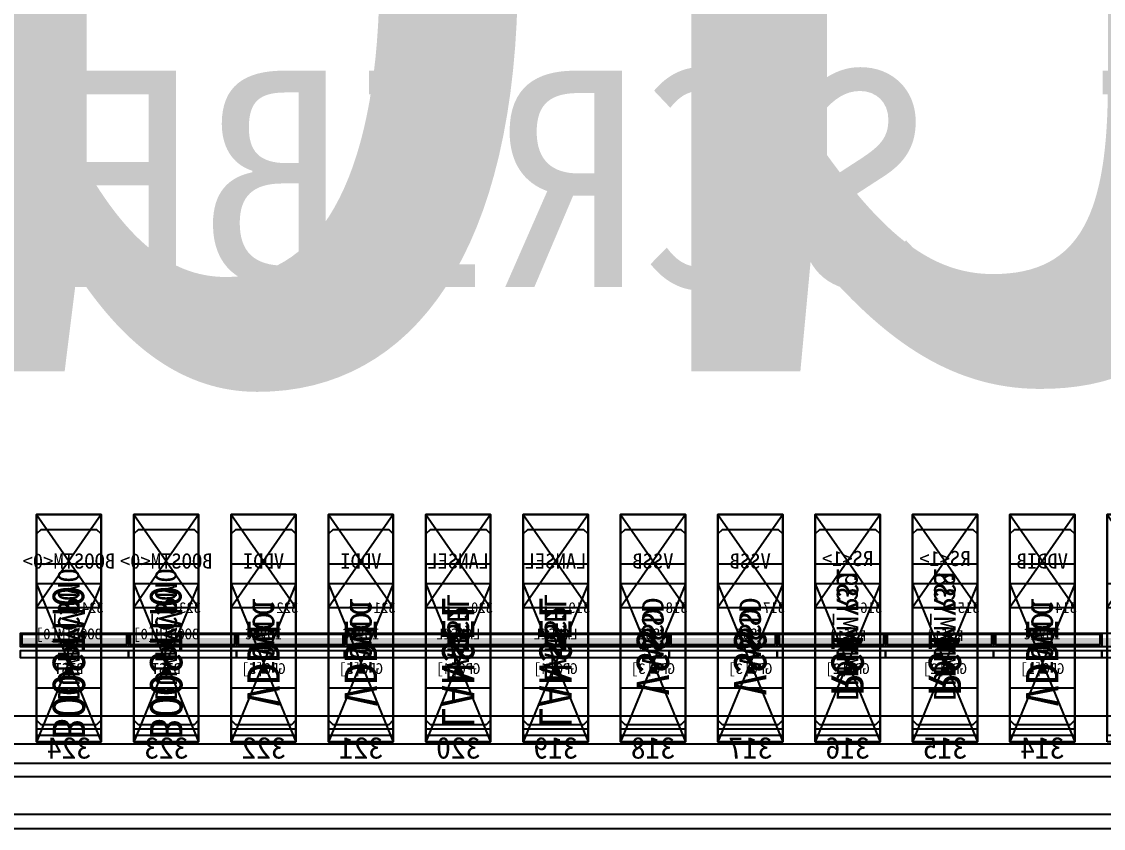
# Model space of a CAD drawing. Header units: millimetres. Extents: x 427 to 2444, y 137 to 817.
# Drawn here: x 1134.747 to 1135.248, y 300.775 to 301.148 of the extents above; entities that cross this region are included whole.
import ezdxf
from ezdxf.enums import TextEntityAlignment as Align

# ---------------------------------------------------------------- set-up
doc = ezdxf.new("R2010")
doc.units = ezdxf.units.MM
for name, color, linetype in [('L0', 211, 'Continuous'), ('L102', 91, 'Continuous'), ('L114', 213, 'Continuous'), ('L200', 11, 'Continuous'), ('L240', 60, 'Continuous'), ('L241', 200, 'Continuous'), ('L242', 51, 'Continuous'), ('L245', 53, 'Continuous'), ('L246', 93, 'Continuous'), ('L248', 171, 'Continuous'), ('L59', 140, 'Continuous'), ('L63', 4, 'Continuous'), ('L98', 150, 'Continuous')]:
    doc.layers.add(name, color=color, linetype=linetype)
doc.styles.add('txt', font='simhei.ttf')

# ---------------------------------------------------------------- blocks, each defined once
blk = doc.blocks.new('HX8394_F_PAD')
at = {"layer": 'L0'}
blk.add_lwpolyline([(-13.86, -0.4025), (-13.86, 0.4025), (13.86, 0.4025), (13.86, -0.4025), (-13.86, -0.4025)], close=True, dxfattribs=at)
at = {"layer": 'L241'}
blk.add_lwpolyline([(-13.9, -0.435), (-13.9, 0.435), (13.9, 0.435), (13.9, -0.435), (-13.9, -0.435)], close=True, dxfattribs=at)
at = {"layer": 'L242'}
for points in [[(0.4145, -0.3935), (0.4125, -0.3915), (0.4125, -0.3055), (0.4145, -0.3035), (0.4405, -0.3035), (0.4425, -0.3055), (0.4425, -0.3915), (0.4405, -0.3935), (0.4145, -0.3935)], [(0.4595, -0.3935), (0.4575, -0.3915), (0.4575, -0.3055), (0.4595, -0.3035), (0.4855, -0.3035), (0.4875, -0.3055), (0.4875, -0.3915), (0.4855, -0.3935), (0.4595, -0.3935)], [(0.5045, -0.3935), (0.5025, -0.3915), (0.5025, -0.3055), (0.5045, -0.3035), (0.5305, -0.3035), (0.5325, -0.3055), (0.5325, -0.3915), (0.5305, -0.3935), (0.5045, -0.3935)], [(0.5495, -0.3935), (0.5475, -0.3915), (0.5475, -0.3055), (0.5495, -0.3035), (0.5755, -0.3035), (0.5775, -0.3055), (0.5775, -0.3915), (0.5755, -0.3935), (0.5495, -0.3935)], [(0.5945, -0.3935), (0.5925, -0.3915), (0.5925, -0.3055), (0.5945, -0.3035), (0.6205, -0.3035), (0.6225, -0.3055), (0.6225, -0.3915), (0.6205, -0.3935), (0.5945, -0.3935)], [(0.6395, -0.3935), (0.6375, -0.3915), (0.6375, -0.3055), (0.6395, -0.3035), (0.6655, -0.3035), (0.6675, -0.3055), (0.6675, -0.3915), (0.6655, -0.3935), (0.6395, -0.3935)], [(0.6845, -0.3935), (0.6825, -0.3915), (0.6825, -0.3055), (0.6845, -0.3035), (0.7105, -0.3035), (0.7125, -0.3055), (0.7125, -0.3915), (0.7105, -0.3935), (0.6845, -0.3935)], [(0.7295, -0.3935), (0.7275, -0.3915), (0.7275, -0.3055), (0.7295, -0.3035), (0.7555, -0.3035), (0.7575, -0.3055), (0.7575, -0.3915), (0.7555, -0.3935), (0.7295, -0.3935)], [(0.7745, -0.3935), (0.7725, -0.3915), (0.7725, -0.3055), (0.7745, -0.3035), (0.8005, -0.3035), (0.8025, -0.3055), (0.8025, -0.3915), (0.8005, -0.3935), (0.7745, -0.3935)], [(0.8195, -0.3935), (0.8175, -0.3915), (0.8175, -0.3055), (0.8195, -0.3035), (0.8455, -0.3035), (0.8475, -0.3055), (0.8475, -0.3915), (0.8455, -0.3935), (0.8195, -0.3935)], [(0.8645, -0.3935), (0.8625, -0.3915), (0.8625, -0.3055), (0.8645, -0.3035), (0.8905, -0.3035), (0.8925, -0.3055), (0.8925, -0.3915), (0.8905, -0.3935), (0.8645, -0.3935)]]:
    blk.add_lwpolyline(points, close=True, dxfattribs=at)
at = {"layer": 'L240', "style": 'txt'}
for s, p in [('DUMMY38', (0.4725, -0.346834)), ('DUMMY39', (0.5175, -0.346834)), ('PCCS0', (0.8325, -0.346834)), ('PCCS0', (0.8775, -0.346834)), ('VDD1', (0.4275, -0.3485)), ('VSSD', (0.5625, -0.3485)), ('VSSD', (0.6075, -0.3485)), ('BS2', (0.6525, -0.3485)), ('BS2', (0.6975, -0.3485)), ('VDD1', (0.7425, -0.3485)), ('VDD1', (0.7875, -0.3485))]:
    blk.add_text(s, height=0.01, rotation=90, dxfattribs=at).set_placement(p, align=Align.MIDDLE_CENTER)
at = {"layer": 'L248', "style": 'txt'}
blk.add_text('27800x870(include SR&SL)', height=0.5, dxfattribs=at).set_placement((-0.381772, 0.019694), align=Align.MIDDLE_CENTER)
blk = doc.blocks.new('NTBUMP_73X30')
at = {"color": 5, "linetype": 'Continuous'}
blk.add_lwpolyline([(-0.015, 0.04), (0.015, -0.033), (0.015, 0.04), (-0.015, -0.033)], dxfattribs=at)
at = {"layer": 'L242', "color": 5}
blk.add_lwpolyline([(-0.015, -0.033), (-0.015, 0.04), (0.015, 0.04), (0.015, -0.033), (-0.015, -0.033)], close=True, dxfattribs=at)
blk = doc.blocks.new('ILI9881C_AA_NTBUMP_PM_875UM')
at = {"layer": 'L241'}
blk.add_lwpolyline([(-13.92, -0.4375), (-13.92, 0.4375), (13.92, 0.4375), (13.92, -0.4375), (-13.92, -0.4375)], close=True, dxfattribs=at)
for p in [(0.4275, -0.3645), (0.4725, -0.3645), (0.5175, -0.3645), (0.5625, -0.3645), (0.6075, -0.3645), (0.6525, -0.3645), (0.6975, -0.3645), (0.7425, -0.3645), (0.7875, -0.3645), (0.8325, -0.3645), (0.8775, -0.3645)]:
    blk.add_blockref('NTBUMP_73X30', p)
at = {"layer": 'L246', "style": 'txt'}
for s, p in [('BOOSTM0', (0.8325, -0.361)), ('BOOSTM0', (0.8775, -0.361)), ('LANSEL', (0.6525, -0.361)), ('LANSEL', (0.6975, -0.361)), ('VDDI', (0.4275, -0.361)), ('VDDI', (0.7425, -0.361)), ('VDDI', (0.7875, -0.361)), ('RS1', (0.4725, -0.361)), ('RS1', (0.5175, -0.361)), ('VSS', (0.5625, -0.361)), ('VSS', (0.6075, -0.361))]:
    blk.add_text(s, height=0.015, rotation=90, dxfattribs=at).set_placement(p, align=Align.MIDDLE_CENTER)
for s, p in [('314', (0.4275, -0.400279)), ('315', (0.4725, -0.400279)), ('316', (0.5175, -0.400279)), ('317', (0.5625, -0.400279)), ('318', (0.6075, -0.400279)), ('319', (0.6525, -0.400279)), ('320', (0.6975, -0.400279)), ('321', (0.7425, -0.400279)), ('322', (0.7875, -0.400279)), ('323', (0.8325, -0.400279)), ('324', (0.8775, -0.400279))]:
    blk.add_text(s, height=0.01, dxfattribs=at).set_placement(p, align=Align.MIDDLE_CENTER)
blk = doc.blocks.new('INPUT_BUMP')
at = {"layer": 'L102'}
for points in [[(0.014, 0.04), (0.014, 0.041), (0.015, 0.041), (0.015, 0.04), (0.014, 0.04)], [(0.015, 0.04), (0.015, 0.041), (0.016, 0.041), (0.016, 0.04), (0.015, 0.04)], [(0.014, 0.039), (0.014, 0.04), (0.015, 0.04), (0.015, 0.039), (0.014, 0.039)], [(0.015, 0.039), (0.015, 0.04), (0.016, 0.04), (0.016, 0.039), (0.015, 0.039)]]:
    blk.add_lwpolyline(points, close=True, dxfattribs=at)
at = {"layer": 'L242'}
blk.add_lwpolyline([(0, 0.01), (0, 0.08), (0.03, 0.08), (0.03, 0.01), (0, 0.01)], close=True, dxfattribs=at)
blk = doc.blocks.new('JD9365Z_PAD_20170829_Y880')
at = {"layer": 'L241'}
blk.add_lwpolyline([(-13.95, -0.41), (-13.95, 0.41), (13.95, 0.41), (13.95, -0.41), (-13.95, -0.41)], close=True, dxfattribs=at)
at = {"row_count": 1, "column_count": 554, "row_spacing": 0.08, "column_spacing": 0.045}
blk.add_blockref('INPUT_BUMP', (-12.4575, -0.401), dxfattribs=at)
at = {"layer": 'L240', "style": 'txt'}
for s, p in [('GPO[1]', (0.4275, -0.360167)), ('GPO[2]', (0.4725, -0.360167)), ('GPO[2]', (0.5175, -0.360167)), ('GPO[3]', (0.5625, -0.360167)), ('GPO[3]', (0.6075, -0.360167)), ('GPO[4]', (0.6525, -0.360167)), ('GPO[4]', (0.6975, -0.360167)), ('GPO[5]', (0.7425, -0.360167)), ('GPO[5]', (0.7875, -0.360167)), ('BIST', (0.8325, -0.360167)), ('BIST', (0.8775, -0.360167))]:
    blk.add_text(s, height=0.005, dxfattribs=at).set_placement(p, align=Align.MIDDLE_CENTER)
blk = doc.blocks.new('NV3052C3P_BUMP_ORI_20190911')
at = {"layer": 'L241'}
blk.add_lwpolyline([(-13.8, -0.398), (-13.8, 0.398), (13.8, 0.398), (13.8, -0.398), (-13.8, -0.398)], close=True, dxfattribs=at)
at = {"layer": 'L242'}
for points in [[(0.4125, -0.385), (0.4125, -0.337), (0.4425, -0.337), (0.4425, -0.385), (0.4125, -0.385)], [(0.4575, -0.385), (0.4575, -0.337), (0.4875, -0.337), (0.4875, -0.385), (0.4575, -0.385)], [(0.5025, -0.385), (0.5025, -0.337), (0.5325, -0.337), (0.5325, -0.385), (0.5025, -0.385)], [(0.5475, -0.385), (0.5475, -0.337), (0.5775, -0.337), (0.5775, -0.385), (0.5475, -0.385)], [(0.5925, -0.385), (0.5925, -0.337), (0.6225, -0.337), (0.6225, -0.385), (0.5925, -0.385)], [(0.6375, -0.385), (0.6375, -0.337), (0.6675, -0.337), (0.6675, -0.385), (0.6375, -0.385)], [(0.6825, -0.385), (0.6825, -0.337), (0.7125, -0.337), (0.7125, -0.385), (0.6825, -0.385)], [(0.7275, -0.385), (0.7275, -0.337), (0.7575, -0.337), (0.7575, -0.385), (0.7275, -0.385)], [(0.7725, -0.385), (0.7725, -0.337), (0.8025, -0.337), (0.8025, -0.385), (0.7725, -0.385)], [(0.8175, -0.385), (0.8175, -0.337), (0.8475, -0.337), (0.8475, -0.385), (0.8175, -0.385)], [(0.8625, -0.385), (0.8625, -0.337), (0.8925, -0.337), (0.8925, -0.385), (0.8625, -0.385)]]:
    blk.add_lwpolyline(points, close=True, dxfattribs=at)
at = {"layer": 'L245', "style": 'txt'}
for s, p in [('IOVCC', (0.427473, -0.360167)), ('RS[1]', (0.472473, -0.361)), ('RS[1]', (0.517473, -0.361)), ('VSSI', (0.562473, -0.360167)), ('VSSI', (0.607473, -0.360167)), ('LANSEL', (0.652473, -0.360167)), ('LANSEL', (0.697473, -0.360167)), ('IOVCC', (0.742473, -0.360167)), ('IOVCC', (0.787473, -0.360167)), ('BOOSTM[0]', (0.832473, -0.360167)), ('BOOSTM[0]', (0.877473, -0.360167))]:
    blk.add_text(s, height=0.005, dxfattribs=at).set_placement(p, align=Align.MIDDLE_CENTER)
blk = doc.blocks.new('BUMP_30_76')
at = {"layer": 'L242'}
blk.add_lwpolyline([(-0.015, -0.0195), (-0.015, 0.0565), (0.015, 0.0565), (0.015, -0.0195), (-0.015, -0.0195)], close=True, dxfattribs=at)
blk = doc.blocks.new('FL11283_A_OTHER')
at = {"layer": 'L241'}
blk.add_lwpolyline([(-13.86, -0.41), (-13.86, 0.41), (13.86, 0.41), (13.86, 0.404), (-13.854, 0.404), (-13.854, -0.404), (13.854, -0.404), (13.854, 0.404), (13.86, 0.404), (13.86, -0.41), (-13.86, -0.41)], close=True, dxfattribs=at)
at = {"layer": 'L59'}
for points in [[(-13.86, -0.41), (-13.86, 0.41), (13.86, 0.41), (13.86, -0.41), (-13.86, -0.41)], [(0, -0.41), (0, 0), (13.86, 0), (13.86, -0.41), (0, -0.41)]]:
    blk.add_lwpolyline(points, close=True, dxfattribs=at)
for p in [(0.4275, -0.3685), (0.4725, -0.3685), (0.5175, -0.3685), (0.5625, -0.3685), (0.6075, -0.3685), (0.6525, -0.3685), (0.6975, -0.3685), (0.7425, -0.3685), (0.7875, -0.3685), (0.8325, -0.3685), (0.8775, -0.3685)]:
    blk.add_blockref('BUMP_30_76', p)
at = {"layer": 'L102', "style": 'txt'}
for s, p in [('DUMMY_PM0', (0.8325, -0.344334)), ('DUMMY_PM0', (0.8775, -0.344334)), ('IOVCC', (0.4275, -0.346)), ('LANSEL', (0.6525, -0.346)), ('LANSEL', (0.6975, -0.346)), ('IOVCC', (0.7425, -0.346)), ('IOVCC', (0.7875, -0.346)), ('VSSD', (0.5625, -0.346)), ('VSSD', (0.6075, -0.346))]:
    blk.add_text(s, height=0.01, rotation=90, dxfattribs=at).set_placement(p, align=Align.MIDDLE_CENTER)
at = {"layer": 'L200', "style": 'txt'}
for p in [(0.4725, -0.344334), (0.5175, -0.344334)]:
    blk.add_text('DUMMY_RS1', height=0.01, rotation=90, dxfattribs=at).set_placement(p, align=Align.MIDDLE_CENTER)
at = {"layer": 'L59', "style": 'txt'}
blk.add_text('27720umX820um(NOT INCLUDE SCRIBE LINE)', height=0.1, dxfattribs=at).set_placement((0, -0.133934), align=Align.MIDDLE_CENTER)
blk = doc.blocks.new('GC9702_ANALOG_PAD_BUMP')
at = {"color": 5, "linetype": 'Continuous'}
blk.add_lwpolyline([(-0.015, 0.0215), (0.015, -0.0215), (0.015, 0.0215), (-0.015, -0.0215)], dxfattribs=at)
at = {"layer": 'L242', "color": 5}
blk.add_lwpolyline([(-0.015, -0.0215), (-0.015, 0.0215), (0.015, 0.0215), (0.015, -0.0215), (-0.015, -0.0215)], close=True, dxfattribs=at)
blk = doc.blocks.new('GC9702_BUMP_NOCOMPENSATION')
at = {"layer": 'L114'}
for points in [[(0.35, -0.38), (0.35, -0.374), (0.4, -0.374), (0.4, -0.38), (0.35, -0.38)], [(0.35, -0.38), (0.35, -0.374), (0.4, -0.374), (0.4, -0.38), (0.35, -0.38)], [(0.4, -0.38), (0.4, -0.374), (0.45, -0.374), (0.45, -0.38), (0.4, -0.38)], [(0.4, -0.38), (0.4, -0.374), (0.45, -0.374), (0.45, -0.38), (0.4, -0.38)], [(0.40074, -0.379), (0.40074, -0.37443), (0.44918, -0.37443), (0.44918, -0.379), (0.40074, -0.379)], [(0.40074, -0.379), (0.40074, -0.37443), (0.44918, -0.37443), (0.44918, -0.379), (0.40074, -0.379)], [(0.45, -0.38), (0.45, -0.374), (0.5, -0.374), (0.5, -0.38), (0.45, -0.38)], [(0.45, -0.38), (0.45, -0.374), (0.5, -0.374), (0.5, -0.38), (0.45, -0.38)], [(0.45074, -0.379), (0.45074, -0.37443), (0.49918, -0.37443), (0.49918, -0.379), (0.45074, -0.379)], [(0.45074, -0.379), (0.45074, -0.37443), (0.49918, -0.37443), (0.49918, -0.379), (0.45074, -0.379)], [(0.5, -0.38), (0.5, -0.374), (0.55, -0.374), (0.55, -0.38), (0.5, -0.38)], [(0.5, -0.38), (0.5, -0.374), (0.55, -0.374), (0.55, -0.38), (0.5, -0.38)], [(0.50074, -0.379), (0.50074, -0.37443), (0.54918, -0.37443), (0.54918, -0.379), (0.50074, -0.379)], [(0.50074, -0.379), (0.50074, -0.37443), (0.54918, -0.37443), (0.54918, -0.379), (0.50074, -0.379)], [(0.55, -0.38), (0.55, -0.374), (0.6, -0.374), (0.6, -0.38), (0.55, -0.38)], [(0.55, -0.38), (0.55, -0.374), (0.6, -0.374), (0.6, -0.38), (0.55, -0.38)], [(0.55074, -0.379), (0.55074, -0.37443), (0.59918, -0.37443), (0.59918, -0.379), (0.55074, -0.379)], [(0.55074, -0.379), (0.55074, -0.37443), (0.59918, -0.37443), (0.59918, -0.379), (0.55074, -0.379)], [(0.6, -0.38), (0.6, -0.374), (0.65, -0.374), (0.65, -0.38), (0.6, -0.38)], [(0.6, -0.38), (0.6, -0.374), (0.65, -0.374), (0.65, -0.38), (0.6, -0.38)], [(0.60074, -0.379), (0.60074, -0.37443), (0.64918, -0.37443), (0.64918, -0.379), (0.60074, -0.379)], [(0.60074, -0.379), (0.60074, -0.37443), (0.64918, -0.37443), (0.64918, -0.379), (0.60074, -0.379)], [(0.65, -0.38), (0.65, -0.374), (0.7, -0.374), (0.7, -0.38), (0.65, -0.38)], [(0.65, -0.38), (0.65, -0.374), (0.7, -0.374), (0.7, -0.38), (0.65, -0.38)], [(0.65074, -0.379), (0.65074, -0.37443), (0.69918, -0.37443), (0.69918, -0.379), (0.65074, -0.379)], [(0.65074, -0.379), (0.65074, -0.37443), (0.69918, -0.37443), (0.69918, -0.379), (0.65074, -0.379)], [(0.7, -0.38), (0.7, -0.374), (0.75, -0.374), (0.75, -0.38), (0.7, -0.38)], [(0.7, -0.38), (0.7, -0.374), (0.75, -0.374), (0.75, -0.38), (0.7, -0.38)], [(0.70074, -0.379), (0.70074, -0.37443), (0.74918, -0.37443), (0.74918, -0.379), (0.70074, -0.379)], [(0.70074, -0.379), (0.70074, -0.37443), (0.74918, -0.37443), (0.74918, -0.379), (0.70074, -0.379)], [(0.75, -0.38), (0.75, -0.374), (0.8, -0.374), (0.8, -0.38), (0.75, -0.38)], [(0.75, -0.38), (0.75, -0.374), (0.8, -0.374), (0.8, -0.38), (0.75, -0.38)], [(0.75074, -0.379), (0.75074, -0.37443), (0.79918, -0.37443), (0.79918, -0.379), (0.75074, -0.379)], [(0.75074, -0.379), (0.75074, -0.37443), (0.79918, -0.37443), (0.79918, -0.379), (0.75074, -0.379)], [(0.8, -0.38), (0.8, -0.374), (0.85, -0.374), (0.85, -0.38), (0.8, -0.38)], [(0.8, -0.38), (0.8, -0.374), (0.85, -0.374), (0.85, -0.38), (0.8, -0.38)], [(0.80074, -0.379), (0.80074, -0.37443), (0.84918, -0.37443), (0.84918, -0.379), (0.80074, -0.379)], [(0.80074, -0.379), (0.80074, -0.37443), (0.84918, -0.37443), (0.84918, -0.379), (0.80074, -0.379)], [(0.85, -0.38), (0.85, -0.374), (0.9, -0.374), (0.9, -0.38), (0.85, -0.38)], [(0.85, -0.38), (0.85, -0.374), (0.9, -0.374), (0.9, -0.38), (0.85, -0.38)], [(0.85074, -0.379), (0.85074, -0.37443), (0.89918, -0.37443), (0.89918, -0.379), (0.85074, -0.379)], [(0.85074, -0.379), (0.85074, -0.37443), (0.89918, -0.37443), (0.89918, -0.379), (0.85074, -0.379)]]:
    blk.add_lwpolyline(points, close=True, dxfattribs=at)
at = {"layer": 'L114', "const_width": 0.004}
for points in [[(0.35, -0.378), (0.4, -0.378)], [(0.35, -0.378), (0.4, -0.378)], [(0.35, -0.378), (0.4, -0.378)], [(0.35, -0.378), (0.4, -0.378)], [(0.4, -0.378), (0.45, -0.378)], [(0.4, -0.378), (0.45, -0.378)], [(0.4, -0.378), (0.45, -0.378)], [(0.4, -0.378), (0.45, -0.378)], [(0.45, -0.378), (0.5, -0.378)], [(0.45, -0.378), (0.5, -0.378)], [(0.45, -0.378), (0.5, -0.378)], [(0.45, -0.378), (0.5, -0.378)], [(0.5, -0.378), (0.55, -0.378)], [(0.5, -0.378), (0.55, -0.378)], [(0.5, -0.378), (0.55, -0.378)], [(0.5, -0.378), (0.55, -0.378)], [(0.55, -0.378), (0.6, -0.378)], [(0.55, -0.378), (0.6, -0.378)], [(0.55, -0.378), (0.6, -0.378)], [(0.55, -0.378), (0.6, -0.378)], [(0.6, -0.378), (0.65, -0.378)], [(0.6, -0.378), (0.65, -0.378)], [(0.6, -0.378), (0.65, -0.378)], [(0.6, -0.378), (0.65, -0.378)], [(0.65, -0.378), (0.7, -0.378)], [(0.65, -0.378), (0.7, -0.378)], [(0.65, -0.378), (0.7, -0.378)], [(0.65, -0.378), (0.7, -0.378)], [(0.7, -0.378), (0.75, -0.378)], [(0.7, -0.378), (0.75, -0.378)], [(0.7, -0.378), (0.75, -0.378)], [(0.7, -0.378), (0.75, -0.378)], [(0.75, -0.378), (0.8, -0.378)], [(0.75, -0.378), (0.8, -0.378)], [(0.75, -0.378), (0.8, -0.378)], [(0.75, -0.378), (0.8, -0.378)], [(0.8, -0.378), (0.85, -0.378)], [(0.8, -0.378), (0.85, -0.378)], [(0.8, -0.378), (0.85, -0.378)], [(0.8, -0.378), (0.85, -0.378)], [(0.85, -0.378), (0.9, -0.378)], [(0.85, -0.378), (0.9, -0.378)], [(0.85, -0.378), (0.9, -0.378)], [(0.85, -0.378), (0.9, -0.378)]]:
    blk.add_lwpolyline(points, dxfattribs=at)
at = {"layer": 'L241'}
for points in [[(0.35, -0.385), (0.35, -0.382), (0.4, -0.382), (0.4, -0.385), (0.35, -0.385)], [(0.35, -0.385), (0.35, -0.382), (0.4, -0.382), (0.4, -0.385), (0.35, -0.385)], [(0.4, -0.385), (0.4, -0.382), (0.45, -0.382), (0.45, -0.385), (0.4, -0.385)], [(0.4, -0.385), (0.4, -0.382), (0.45, -0.382), (0.45, -0.385), (0.4, -0.385)], [(0.45, -0.385), (0.45, -0.382), (0.5, -0.382), (0.5, -0.385), (0.45, -0.385)], [(0.45, -0.385), (0.45, -0.382), (0.5, -0.382), (0.5, -0.385), (0.45, -0.385)], [(0.5, -0.385), (0.5, -0.382), (0.55, -0.382), (0.55, -0.385), (0.5, -0.385)], [(0.5, -0.385), (0.5, -0.382), (0.55, -0.382), (0.55, -0.385), (0.5, -0.385)], [(0.55, -0.385), (0.55, -0.382), (0.6, -0.382), (0.6, -0.385), (0.55, -0.385)], [(0.55, -0.385), (0.55, -0.382), (0.6, -0.382), (0.6, -0.385), (0.55, -0.385)], [(0.6, -0.385), (0.6, -0.382), (0.65, -0.382), (0.65, -0.385), (0.6, -0.385)], [(0.6, -0.385), (0.6, -0.382), (0.65, -0.382), (0.65, -0.385), (0.6, -0.385)], [(0.65, -0.385), (0.65, -0.382), (0.7, -0.382), (0.7, -0.385), (0.65, -0.385)], [(0.65, -0.385), (0.65, -0.382), (0.7, -0.382), (0.7, -0.385), (0.65, -0.385)], [(0.7, -0.385), (0.7, -0.382), (0.75, -0.382), (0.75, -0.385), (0.7, -0.385)], [(0.7, -0.385), (0.7, -0.382), (0.75, -0.382), (0.75, -0.385), (0.7, -0.385)], [(0.75, -0.385), (0.75, -0.382), (0.8, -0.382), (0.8, -0.385), (0.75, -0.385)], [(0.75, -0.385), (0.75, -0.382), (0.8, -0.382), (0.8, -0.385), (0.75, -0.385)], [(0.8, -0.385), (0.8, -0.382), (0.85, -0.382), (0.85, -0.385), (0.8, -0.385)], [(0.8, -0.385), (0.8, -0.382), (0.85, -0.382), (0.85, -0.385), (0.8, -0.385)], [(0.85, -0.385), (0.85, -0.382), (0.9, -0.382), (0.9, -0.385), (0.85, -0.385)], [(0.85, -0.385), (0.85, -0.382), (0.9, -0.382), (0.9, -0.385), (0.85, -0.385)]]:
    blk.add_lwpolyline(points, close=True, dxfattribs=at)
at = {"row_count": 1, "column_count": 554, "row_spacing": 0.043, "column_spacing": 0.045}
blk.add_blockref('GC9702_ANALOG_PAD_BUMP', (-12.4425, -0.3405), dxfattribs=at)
at = {"layer": 'L114', "style": 'txt'}
for s, p in [('314', (0.4165, -0.362)), ('315', (0.4615, -0.362)), ('316', (0.5065, -0.362)), ('317', (0.5515, -0.362)), ('318', (0.5965, -0.362)), ('319', (0.6415, -0.362)), ('320', (0.6865, -0.362)), ('321', (0.7315, -0.362)), ('322', (0.7765, -0.362)), ('323', (0.8215, -0.362)), ('324', (0.8665, -0.362))]:
    blk.add_text(s, height=0.005, dxfattribs=at).set_placement(p, align=Align.MIDDLE_CENTER)
at = {"layer": 'L98', "style": 'txt'}
for s, p in [('VDDIB', (0.4275, -0.3405)), ('RS<1>', (0.4725, -0.33933)), ('RS<1>', (0.5175, -0.33933)), ('VSSB', (0.5625, -0.3405)), ('VSSB', (0.6075, -0.3405)), ('LANSEL', (0.6525, -0.3405)), ('LANSEL', (0.6975, -0.3405)), ('VDDI', (0.7425, -0.3405)), ('VDDI', (0.7875, -0.3405)), ('BOOSTM<0>', (0.8325, -0.3405)), ('BOOSTM<0>', (0.8775, -0.3405))]:
    blk.add_text(s, height=0.007, dxfattribs=at).set_placement(p, align=Align.MIDDLE_CENTER)
blk = doc.blocks.new('IC_GDS_ALL')
for name, p in [('ILI9881C_AA_NTBUMP_PM_875UM', (0, 0)), ('HX8394_F_PAD', (0, 0.004)), ('GC9702_BUMP_NOCOMPENSATION', (0, 0.0265)), ('NV3052C3P_BUMP_ORI_20190911', (0, 0.0125)), ('JD9365Z_PAD_20170829_Y880', (0, -0.0035)), ('FL11283_A_OTHER', (0, -0.0035))]:
    blk.add_blockref(name, p)
blk = doc.blocks.new('INPUT_PAD')
at = {"layer": 'L63'}
blk.add_lwpolyline([(0.01, -0.043), (0.01, 0.062), (0.04, 0.062), (0.04, -0.043), (0.01, -0.043)], close=True, dxfattribs=at)
blk = doc.blocks.new('IC_PAD_ALL')
at = {"row_count": 1, "column_count": 554, "row_spacing": 0.109, "column_spacing": 0.045}
blk.add_blockref('INPUT_PAD', (1.18, 0), dxfattribs=at)
blk = doc.blocks.new('IC_ALL')
at = {"yscale": -1, "rotation": 180}
blk.add_blockref('IC_GDS_ALL', (14, 0.4375), dxfattribs=at)
blk.add_blockref('IC_PAD_ALL', (0.3525, 0.083))
blk = doc.blocks.new('IC_FPC_OLB_ALL')
blk.add_blockref('IC_ALL', (1.188, 1.0245))

msp = doc.modelspace()

# ---------------------------------------------------------------- block references
msp.add_blockref('IC_FPC_OLB_ALL', (1120.45883, 299.75037))

doc.saveas('drawing.dxf')
